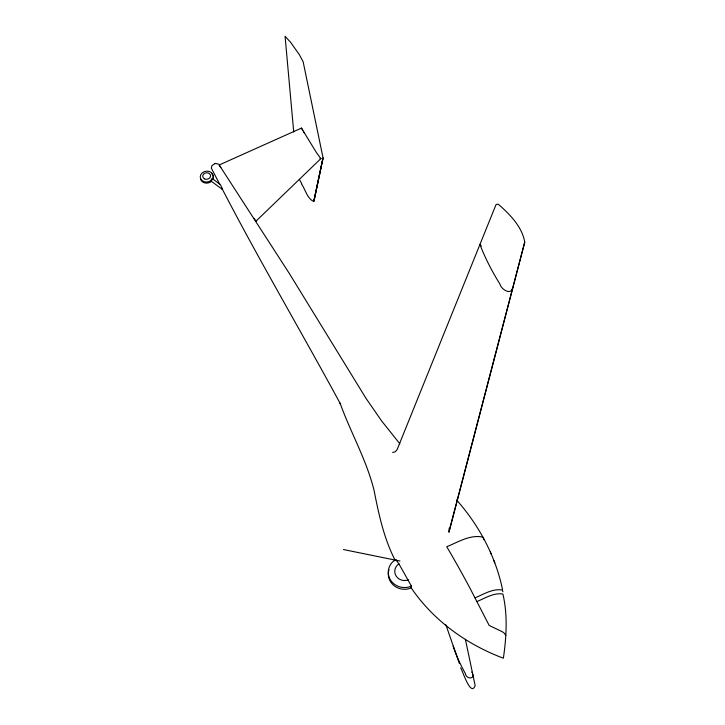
<?xml version="1.0" encoding="UTF-8"?>
<svg xmlns="http://www.w3.org/2000/svg" width="725" height="725" viewBox="0 0 725 725"><rect width="100%" height="100%" fill="white"/><g stroke="black" fill="none" stroke-linecap="round" stroke-linejoin="round"><path stroke-width="1.09" d="M290.299 41.896L299.371 54.683L303.15 61.815L323.051 157.869L313.653 201.468C307.173 198.505 305.406 189.66 301.582 183.996M392.624 452.463L395.179 451.847L397.128 449.609L496.045 204.577L498.147 204.115C509.548 214.029 522.091 226.553 524.746 242.114L448.974 532.295L449.138 528.308M323.051 157.869L313.952 201.188L322.815 158.947M524.746 242.114L449.292 530.392M395.397 560.724L395.75 559.609L398.949 563.932L411.41 586.081L411.401 587.812L408.329 588.899A16.258 15.216 1.6 0 1 392.723 584.486A16.258 15.216 1.6 0 1 388.981 569.632M222.53 189.524L220.781 185.355A5.193 1.45 72.8 0 0 220.028 184.331L212.597 178.858L211.356 178.948L211.347 180.226A1.35 0.58 -55.1 0 0 211.356 181.277L222.53 189.524L221.814 187.983M212.407 178.912L212.869 178.123A6.525 5.428 -8.3 0 0 206.661 171.145A6.525 5.428 -8.3 0 0 200.653 178.785A6.525 5.428 -8.3 0 0 210.975 180.543L211.41 180.108M212.661 179.845L213.05 179.193A6.516 5.428 -8.3 0 0 211.845 173.891M255.762 221.379L320.867 158.603M211.183 180.824L211.147 181.603A6.516 5.428 -8.3 0 1 204.758 182.89A6.516 5.428 -8.3 0 1 200.535 178.93M395.75 559.609L393.385 561.195A16.294 15.243 1.5 0 0 390.213 579.529A16.294 15.243 1.5 0 0 408.338 587.168L411.41 586.081M398.949 563.932L397.826 564.684A9.806 9.171 1.5 0 0 395.923 575.713A9.806 9.171 1.5 0 0 406.825 580.308L408.32 579.783M477.032 601.523C485.17 598.152 493.807 592.497 502.914 594.029C507.763 614.945 506.494 637.067 503.358 658.2C466.501 644.389 433.006 620.247 410.885 587.404M475.102 597.826C483.62 594.301 492.674 588.374 502.207 590.014L502.914 591.745M220.808 167.593L219.186 164.983L301.491 128.071L303.431 131.343M214.926 163.56L211.972 165.572L211.337 168.146L219.63 184.05M215.325 163.469L218.506 164.086M214.745 163.596L215.597 163.406M343.433 549.541L399.983 561.05M320.776 158.712L319.952 158.349M212.597 178.858L212.751 179.32M481.346 245.929L479.932 244.497C485.279 258.263 492.03 271.485 499.897 283.983C500.884 289.266 511.469 295.882 512.647 287.589M456.56 499.942C479.107 525.408 495.737 556.456 502.597 589.878M399.856 443.8L381.432 420.699L365.935 398.233L289.284 273.397L219.186 164.983M289.746 41.407L285.07 36.25L293.725 132.032M254.149 218.307L255.934 221.288M303.44 131.352L316.435 152.585L320.867 158.603M471.767 672.039L472.075 672.555M304.02 132.784L303.467 131.778M299.353 179.329L301.736 183.697M301.491 128.071L302.715 130.364M222.33 189.171C259.967 261.788 301.627 332.231 340.551 404.133L340.088 403.182C350.601 432.589 366.614 459.976 374.1 490.58C378.803 514.442 383.924 538.539 395.188 560.325M472.464 673.407C475.156 679.787 465.939 679.044 465.414 673.616C460.493 664.87 456.378 655.672 453.161 646.165M459.396 663.602L445.857 624.76M483.928 539.627L482.923 537.162C470.353 534.243 458.064 542.173 446.754 546.722L450.461 553.075A233.296 41.207 63 0 1 469.51 587.277L489.176 625.448L502.307 631.738L504.401 633.278L505.805 635.508M490.327 551.924L491.278 554.272M493.906 560.615L494.812 562.863M460.638 667.779C462.613 670.788 470.806 697.396 475.147 685.596L465.396 639.305M204.441 178.839A3.924 3.263 -8.3 0 0 210.54 176.112A3.924 3.263 -8.3 0 0 204.948 173.157A3.924 3.263 -8.3 0 0 204.441 178.839"/></g></svg>
